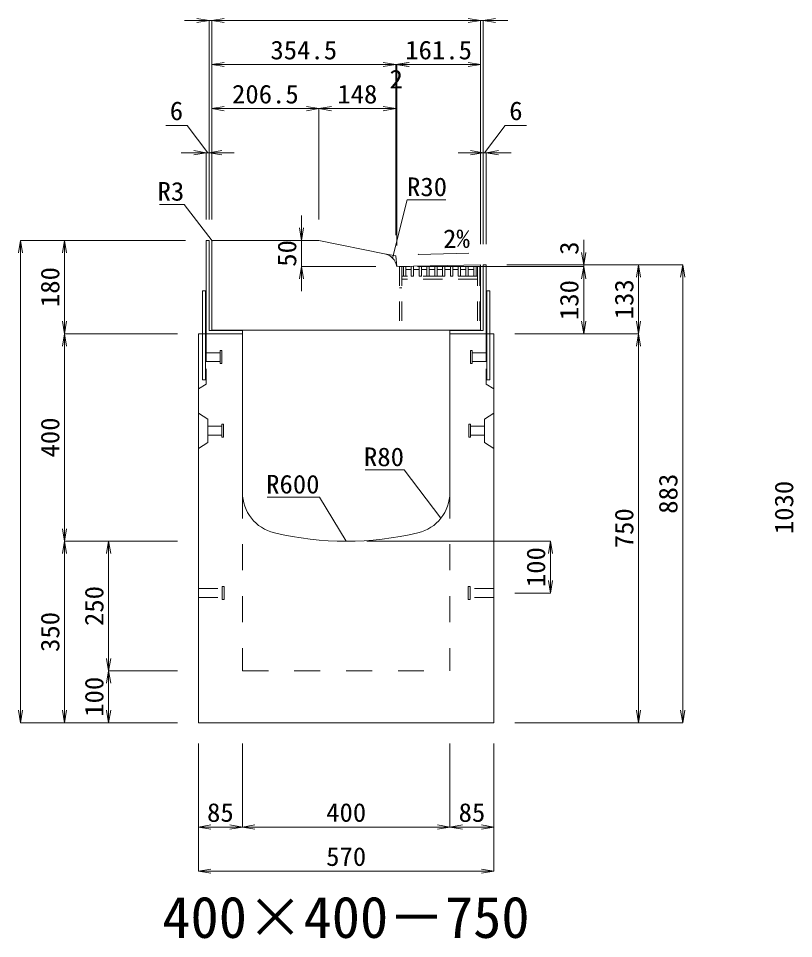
# Model space of a CAD drawing. Units: millimetres at full size. Extents: x -1809 to 57027, y -20349 to 17321.
# Drawn here: x 31936 to 33431, y -7312 to -5538 of the extents above; entities that cross this region are included whole.
import ezdxf
from ezdxf.enums import TextEntityAlignment as Align

# ---------------------------------------------------------------- set-up
doc = ezdxf.new("R2010")
doc.units = ezdxf.units.MM
doc.header["$LTSCALE"] = 50
for name, pattern in [('USER1', [2, 1, -1]), ('USER2', [1.35, 0.75, -0.6]), ('USER3', [1.35, 0.75, -0.6])]:
    doc.linetypes.add(name, pattern=pattern)
for name, color, linetype, lineweight in [('インサート', 3, 'USER2', 9), ('受枠', 3, 'Continuous', 5), ('寸法線', 7, 'Continuous', 13), ('引出線', 4, 'Continuous', 13), ('本体', 2, 'Continuous', 13), ('補助線', 8, 'Continuous', 13), ('ｸﾞﾚｰﾁﾝｸﾞ', 7, 'USER3', 9)]:
    doc.layers.add(name, color=color, linetype=linetype, lineweight=lineweight)
doc.layers.add('文字', color=7, linetype='Continuous')
doc.styles.add('ＭＳ 明朝', font='')
doc.styles.get('ＭＳ 明朝').set_extended_font_data('MS Mincho')

# ---------------------------------------------------------------- blocks, each defined once
blk = doc.blocks.new('open_arrow')
at = {"color": 0, "linetype": 'Continuous', "lineweight": -2}
blk.add_lwpolyline([(7.5, 1.25), (0, 0), (7.5, -1.25)], dxfattribs=at)

msp = doc.modelspace()

# ---------------------------------------------------------------- linework, layer by layer
at = {"layer": 'インサート'}
for p, q in [((32298.24, -6182.55), (32325.24, -6182.55)), ((32298.24, -6182.55), (32298.24, -6199.55)), ((32328.24, -6178.55), (32325.24, -6178.55)), ((32325.24, -6178.55), (32325.24, -6203.55)), ((32328.24, -6203.55), (32328.24, -6178.55)), ((32808.24, -6178.55), (32811.24, -6178.55)), ((32808.24, -6203.55), (32808.24, -6178.55)), ((32811.24, -6178.55), (32811.24, -6203.55)), ((32838.24, -6182.55), (32811.24, -6182.55)), ((32838.24, -6182.55), (32838.24, -6199.55)), ((32298.24, -6199.55), (32325.24, -6199.55)), ((32325.24, -6203.55), (32328.24, -6203.55)), ((32811.24, -6203.55), (32808.24, -6203.55)), ((32838.24, -6199.55), (32811.24, -6199.55)), ((32301.44, -6324.55), (32328.44, -6324.55)), ((32301.44, -6324.55), (32301.44, -6341.55)), ((32331.44, -6320.55), (32328.44, -6320.55)), ((32328.44, -6320.55), (32328.44, -6345.55)), ((32331.44, -6345.55), (32331.44, -6320.55)), ((32805.04, -6320.55), (32808.04, -6320.55)), ((32805.04, -6345.55), (32805.04, -6320.55)), ((32808.04, -6320.55), (32808.04, -6345.55)), ((32835.04, -6324.55), (32808.04, -6324.55)), ((32835.04, -6324.55), (32835.04, -6341.55)), ((32301.44, -6341.55), (32328.44, -6341.55)), ((32328.44, -6345.55), (32331.44, -6345.55)), ((32808.04, -6345.55), (32805.04, -6345.55)), ((32835.04, -6341.55), (32808.04, -6341.55)), ((32329.24, -6658.55), (32329.24, -6633.55)), ((32329.24, -6633.55), (32333.24, -6633.55)), ((32333.24, -6658.55), (32333.24, -6633.55)), ((32803.24, -6633.55), (32807.24, -6633.55)), ((32803.24, -6633.55), (32803.24, -6658.55)), ((32807.24, -6633.55), (32807.24, -6658.55)), ((32283.24, -6637.55), (32329.24, -6637.55)), ((32283.24, -6654.55), (32283.24, -6637.55)), ((32853.24, -6637.55), (32807.24, -6637.55)), ((32853.24, -6637.55), (32853.24, -6654.55)), ((32283.24, -6654.55), (32329.24, -6654.55)), ((32333.24, -6658.55), (32329.24, -6658.55)), ((32807.24, -6658.55), (32803.24, -6658.55)), ((32853.24, -6654.55), (32807.24, -6654.55))]:
    msp.add_line(p, q, dxfattribs=at)
at = {"layer": '受枠'}
for p, q in [((32304.24, -5966.05), (32298.24, -5966.05)), ((32298.24, -6146.05), (32298.24, -5966.05)), ((32304.24, -6140.05), (32304.24, -5966.05)), ((32832.24, -6140.05), (32832.24, -6013.05)), ((32832.24, -6013.05), (32838.24, -6013.05)), ((32838.24, -6146.05), (32838.24, -6013.05)), ((32291.24, -6063.05), (32291.24, -6235.05)), ((32297.24, -6063.05), (32291.24, -6063.05)), ((32297.24, -6063.05), (32297.24, -6235.05)), ((32839.24, -6063.05), (32839.24, -6235.05)), ((32839.24, -6063.05), (32845.24, -6063.05)), ((32845.24, -6063.05), (32845.24, -6235.05)), ((32368.24, -6146.05), (32298.24, -6146.05)), ((32368.24, -6140.05), (32304.24, -6140.05)), ((32368.24, -6146.05), (32368.24, -6140.05)), ((32768.24, -6146.05), (32768.24, -6140.05)), ((32768.24, -6140.05), (32832.24, -6140.05)), ((32838.24, -6146.05), (32768.24, -6146.05)), ((32291.24, -6235.05), (32297.24, -6235.05)), ((32845.24, -6235.05), (32839.24, -6235.05))]:
    msp.add_line(p, q, dxfattribs=at)
at = {"layer": '寸法線'}
for p, q in [((32357.24, -5541.93), (32256.24, -5541.93)), ((32304.24, -5926.03), (32304.24, -5541.93)), ((32827.24, -5541.93), (32309.24, -5541.93)), ((32309.24, -5926.03), (32309.24, -5541.93)), ((32309.24, -5926.03), (32309.24, -5541.93)), ((32779.24, -5541.93), (32880.24, -5541.93)), ((32827.24, -5973.23), (32827.24, -5541.93)), ((32827.24, -5973.23), (32827.24, -5541.93)), ((32832.24, -5973.03), (32832.24, -5541.93)), ((32711.74, -5626.93), (32309.24, -5626.93)), ((32309.24, -5926.03), (32309.24, -5626.93)), ((32713.67, -5626.93), (32615.74, -5626.93)), ((32663.74, -5956.03), (32663.74, -5626.93)), ((32827.24, -5626.93), (32665.67, -5626.93)), ((32665.67, -5976.03), (32665.67, -5626.93)), ((32827.24, -5973.23), (32827.24, -5626.93)), ((32309.24, -5711.93), (32515.74, -5711.93)), ((32309.24, -5926.03), (32309.24, -5711.93)), ((32515.74, -5926.03), (32515.74, -5711.93)), ((32515.74, -5711.93), (32663.74, -5711.93)), ((32515.74, -5926.03), (32515.74, -5711.93)), ((32663.74, -5956.03), (32663.74, -5711.93)), ((32663.74, -5956.03), (32663.74, -5717.95)), ((32665.67, -5976.03), (32665.67, -5717.95)), ((32261.62, -5744.13), (32220.39, -5744.13)), ((32301.24, -5796.93), (32261.62, -5744.13)), ((32835.24, -5796.93), (32874.86, -5744.13)), ((32874.86, -5744.13), (32916.09, -5744.13)), ((32352.24, -5796.93), (32250.24, -5796.93)), ((32298.24, -5926.03), (32298.24, -5796.93)), ((32304.24, -5926.03), (32304.24, -5796.93)), ((32784.24, -5796.93), (32886.24, -5796.93)), ((32832.24, -5973.03), (32832.24, -5796.93)), ((32838.24, -5973.03), (32838.24, -5796.93)), ((32482.08, -6064.11), (32482.08, -5918.05)), ((31940.3, -6896.05), (31940.3, -5966.05)), ((32258.22, -5966.05), (31940.3, -5966.05)), ((32025.3, -5966.05), (32025.3, -6146.05)), ((32258.22, -5966.05), (32025.3, -5966.05)), ((32482.08, -5966.05), (32475.72, -5966.05)), ((33026.18, -6064.05), (33026.18, -5965.05)), ((32878.26, -6013.05), (33132.02, -6013.05)), ((32878.26, -6013.05), (33217.02, -6013.05)), ((32878.26, -6013.05), (33026.18, -6013.05)), ((33132.02, -6013.05), (33132.02, -6146.05)), ((33217.02, -6013.05), (33217.02, -6896.05)), ((32625.66, -6016.11), (32482.08, -6016.11)), ((32705.69, -6016.05), (33026.18, -6016.05)), ((32705.69, -6016.05), (33026.18, -6016.05)), ((33026.18, -6146.05), (33026.18, -6016.05)), ((32243.22, -6146.05), (32025.3, -6146.05)), ((32025.3, -6146.05), (32025.3, -6546.05)), ((32243.22, -6146.05), (32025.3, -6146.05)), ((32893.26, -6146.05), (33132.02, -6146.05)), ((32893.26, -6146.05), (33132.02, -6146.05)), ((32893.26, -6146.05), (33026.18, -6146.05)), ((33132.02, -6146.05), (33132.02, -6896.05)), ((32243.22, -6546.05), (32025.3, -6546.05)), ((32025.3, -6896.05), (32025.3, -6546.05)), ((32243.22, -6546.05), (32025.3, -6546.05)), ((32110.3, -6546.05), (32110.3, -6796.05)), ((32243.22, -6546.05), (32110.3, -6546.05)), ((32608.26, -6546.05), (32962.02, -6546.05)), ((32962.02, -6546.05), (32962.02, -6646.05)), ((32893.26, -6646.05), (32962.02, -6646.05)), ((32243.22, -6796.05), (32110.3, -6796.05)), ((32110.3, -6796.05), (32110.3, -6896.05)), ((32243.22, -6796.05), (32110.3, -6796.05)), ((32243.22, -6896.05), (31940.3, -6896.05)), ((32243.22, -6896.05), (32025.3, -6896.05)), ((32243.22, -6896.05), (32110.3, -6896.05)), ((32893.26, -6896.05), (33132.02, -6896.05)), ((32893.26, -6896.05), (33217.02, -6896.05)), ((32283.24, -6936.07), (32283.24, -7097.21)), ((32283.24, -6936.07), (32283.24, -7182.21)), ((32368.24, -6936.07), (32368.24, -7097.21)), ((32368.24, -6936.07), (32368.24, -7097.21)), ((32768.24, -6936.07), (32768.24, -7097.21)), ((32768.24, -6936.07), (32768.24, -7097.21)), ((32853.24, -6936.07), (32853.24, -7097.21)), ((32853.24, -6936.07), (32853.24, -7182.21)), ((32283.24, -7097.21), (32368.24, -7097.21)), ((32368.24, -7097.21), (32768.24, -7097.21)), ((32768.24, -7097.21), (32853.24, -7097.21)), ((32283.24, -7182.21), (32853.24, -7182.21))]:
    msp.add_line(p, q, dxfattribs=at)
at = {"layer": '引出線'}
for points in [[(32657.65, -6000.19), (32685.55, -5887.86), (32760.23, -5887.86)], [(32310.12, -5966.93), (32256.07, -5896.57), (32208.34, -5896.57)], [(32707, -5992.9), (32755.74, -5991.93), (32804.49, -5990.95)], [(32751, -6501.63), (32679.74, -6408.52), (32605.07, -6408.52)], [(32568.24, -6546.05), (32516.88, -6461.3), (32415.87, -6461.3)]]:
    msp.add_lwpolyline(points, dxfattribs=at)
at = {"layer": '本体', "lineweight": 20}
for p, q in [((32309.24, -5966.05), (32309.24, -6139.05)), ((32515.74, -5966.05), (32309.24, -5966.05)), ((32642.05, -5991.66), (32515.74, -5966.05)), ((32665.67, -6016.05), (32827.24, -6013.25)), ((32827.24, -6139.05), (32827.24, -6013.25)), ((32827.24, -6139.05), (32309.24, -6139.05))]:
    msp.add_line(p, q, dxfattribs=at)
at = {"layer": '本体'}
for p, q in [((32283.24, -6146.05), (32283.24, -6896.05)), ((32368.24, -6146.05), (32283.24, -6146.05)), ((32368.24, -6146.05), (32368.24, -6452.02)), ((32768.24, -6452.02), (32768.24, -6146.05)), ((32853.24, -6146.05), (32768.24, -6146.05)), ((32853.24, -6896.05), (32853.24, -6146.05)), ((32283.24, -6896.05), (32853.24, -6896.05))]:
    msp.add_line(p, q, dxfattribs=at)
at = {"layer": '本体', "linetype": 'USER2', "lineweight": 9}
for p, q in [((32298.24, -6146.05), (32298.24, -6243.05)), ((32838.24, -6146.05), (32838.24, -6243.05)), ((32298.24, -6243.05), (32283.24, -6252.55)), ((32838.24, -6243.05), (32853.24, -6252.55))]:
    msp.add_line(p, q, dxfattribs=at)
at = {"layer": '本体', "lineweight": 9}
for p, q in [((32283.24, -6299.05), (32301.44, -6310.55)), ((32853.24, -6299.05), (32835.04, -6310.55)), ((32301.44, -6310.55), (32301.44, -6355.55)), ((32835.04, -6310.55), (32835.04, -6355.55)), ((32283.24, -6367.05), (32301.44, -6355.55)), ((32853.24, -6367.05), (32835.04, -6355.55))]:
    msp.add_line(p, q, dxfattribs=at)
at = {"layer": '本体', "linetype": 'USER1', "lineweight": 15}
for p, q in [((32368.24, -6452.02), (32368.24, -6796.05)), ((32768.24, -6452.02), (32768.24, -6796.05)), ((32368.24, -6796.05), (32768.24, -6796.05))]:
    msp.add_line(p, q, dxfattribs=at)
at = {"layer": '本体', "lineweight": 20}
for centre, radius, start, end in [((32312.24, -5969.05), 3, 90, 180), ((32636.09, -6021.06), 30, 9.60388, 78.54131)]:
    msp.add_arc(centre, radius, start, end, dxfattribs=at)
at = {"layer": '本体'}
for centre, radius, start, end in [((32448.24, -6452.02), 80, 180, 256.65764), ((32688.24, -6452.02), 80, 283.34236, 0), ((32568.24, -5946.05), 600, 256.65764, 283.34236)]:
    msp.add_arc(centre, radius, start, end, dxfattribs=at)
at = {"layer": '補助線'}
for p in [(32642.05, -5991.66), (32665.67, -6016.05)]:
    msp.add_line(p, (32663.74, -5996.05), dxfattribs=at)
at = {"layer": 'ｸﾞﾚｰﾁﾝｸﾞ'}
for p, q in [((32671.24, -6016.05), (32671.24, -6139.05)), ((32826.24, -6016.05), (32671.24, -6016.05)), ((32675.74, -6016.05), (32675.74, -6139.05)), ((32678.74, -6035.05), (32678.74, -6016.05)), ((32683.2, -6022.05), (32693.8, -6022.05)), ((32683.24, -6035.05), (32683.24, -6016.05)), ((32693.8, -6035.05), (32693.8, -6016.05)), ((32698.25, -6022.05), (32708.85, -6022.05)), ((32698.3, -6035.05), (32698.3, -6016.05)), ((32708.85, -6035.05), (32708.85, -6016.05)), ((32713.31, -6022.05), (32723.91, -6022.05)), ((32713.35, -6035.05), (32713.35, -6016.05)), ((32723.91, -6035.05), (32723.91, -6016.05)), ((32728.36, -6022.05), (32738.96, -6022.05)), ((32728.41, -6035.05), (32728.41, -6016.05)), ((32738.96, -6035.05), (32738.96, -6016.05)), ((32743.42, -6022.05), (32754.02, -6022.05)), ((32743.46, -6035.05), (32743.46, -6016.05)), ((32754.02, -6035.05), (32754.02, -6016.05)), ((32758.47, -6022.05), (32769.07, -6022.05)), ((32758.52, -6035.05), (32758.52, -6016.05)), ((32769.07, -6035.05), (32769.07, -6016.05)), ((32773.53, -6022.05), (32784.13, -6022.05)), ((32773.57, -6035.05), (32773.57, -6016.05)), ((32784.13, -6035.05), (32784.13, -6016.05)), ((32788.59, -6022.05), (32799.19, -6022.05)), ((32788.63, -6035.05), (32788.63, -6016.05)), ((32799.19, -6035.05), (32799.19, -6016.05)), ((32803.69, -6035.05), (32803.69, -6016.05)), ((32803.69, -6022.05), (32814.24, -6022.05)), ((32814.24, -6035.05), (32814.24, -6016.05)), ((32818.74, -6035.05), (32818.74, -6016.05)), ((32821.74, -6016.05), (32821.74, -6139.05)), ((32826.24, -6016.05), (32826.24, -6139.05)), ((32821.74, -6035.05), (32675.74, -6035.05)), ((32821.74, -6041.05), (32675.74, -6041.05)), ((32678.74, -6035.05), (32683.24, -6035.05)), ((32693.8, -6035.05), (32698.3, -6035.05)), ((32708.85, -6035.05), (32713.35, -6035.05)), ((32723.91, -6035.05), (32728.41, -6035.05)), ((32738.96, -6035.05), (32743.46, -6035.05)), ((32754.02, -6035.05), (32758.52, -6035.05)), ((32769.07, -6035.05), (32773.57, -6035.05)), ((32784.13, -6035.05), (32788.63, -6035.05)), ((32799.19, -6035.05), (32803.69, -6035.05)), ((32814.24, -6035.05), (32818.74, -6035.05)), ((32675.74, -6057.55), (32671.24, -6057.55))]:
    msp.add_line(p, q, dxfattribs=at)

# ---------------------------------------------------------------- block references
at = {"layer": '寸法線', "xscale": 3.2, "yscale": 3.2}
for p, rotation in [((32304.24, -5541.93), 180), ((32827.24, -5541.93), 180), ((32827.24, -5541.93), 180), ((32663.74, -5626.93), 180), ((32827.24, -5626.93), 180), ((32515.74, -5711.93), 180), ((32663.74, -5711.93), 180), ((32298.24, -5796.93), 180), ((32832.24, -5796.93), 180), ((32482.08, -5966.05), 90), ((31940.3, -5966.05), 270), ((32025.3, -5966.05), 270), ((33026.18, -6013.05), 90), ((33132.02, -6013.05), 270), ((33217.02, -6013.05), 270), ((32482.08, -6016.11), 270), ((33026.18, -6016.05), 270), ((33026.18, -6016.05), 270), ((32025.3, -6146.05), 90), ((33026.18, -6146.05), 90), ((33132.02, -6146.05), 90), ((32025.3, -6146.05), 270), ((33132.02, -6146.05), 270), ((32025.3, -6546.05), 90), ((32025.3, -6546.05), 270), ((32110.3, -6546.05), 270), ((32962.02, -6546.05), 270), ((32962.02, -6646.05), 90), ((32110.3, -6796.05), 90), ((32110.3, -6796.05), 270), ((31940.3, -6896.05), 90), ((32025.3, -6896.05), 90), ((32110.3, -6896.05), 90), ((33132.02, -6896.05), 90), ((33217.02, -6896.05), 90), ((32368.24, -7097.21), 180), ((32768.24, -7097.21), 180), ((32853.24, -7097.21), 180), ((32853.24, -7182.21), 180)]:
    msp.add_blockref('open_arrow', p, dxfattribs=dict(at, rotation=rotation))
for p in [(32309.24, -5541.93), (32309.24, -5541.93), (32832.24, -5541.93), (32309.24, -5626.93), (32663.74, -5626.93), (32665.67, -5626.93), (32665.67, -5626.93), (32309.24, -5711.93), (32515.74, -5711.93), (32304.24, -5796.93), (32838.24, -5796.93), (32283.24, -7097.21), (32368.24, -7097.21), (32768.24, -7097.21), (32283.24, -7182.21)]:
    msp.add_blockref('open_arrow', p, dxfattribs=at)
at = {"layer": '引出線', "xscale": 0.0533, "yscale": 0.0533}
for p, rotation in [((32310.12, -5966.93), 127.5), ((32707, -5992.9), 1.1), ((32657.65, -6000.19), 76), ((32751, -6501.63), 127.4), ((32568.24, -6546.05), 121.2)]:
    msp.add_blockref('open_arrow', p, dxfattribs=dict(at, rotation=rotation))

# ---------------------------------------------------------------- texts
at = {"layer": '寸法線', "style": 'ＭＳ 明朝', "width": 1.05}
for s, p in [('354.5', (32486.49, -5598.91)), ('161.5', (32746.46, -5598.91)), ('2', (32664.71, -5654.95)), ('206.5', (32412.49, -5683.91)), ('148', (32589.74, -5683.91)), ('6', (32241.01, -5716.11)), ('6', (32895.47, -5716.11)), ('85', (32325.74, -7069.19)), ('400', (32568.24, -7069.19)), ('85', (32810.74, -7069.19)), ('570', (32568.24, -7154.19))]:
    msp.add_text(s, height=36.03, dxfattribs=at).set_placement(p, align=Align.MIDDLE_CENTER)
for s, p in [('50', (32454.06, -5991.08)), ('3', (32998.16, -5980.99)), ('180', (31997.28, -6056.05)), ('130', (32998.16, -6081.05)), ('133', (33104, -6079.55)), ('400', (31997.28, -6346.05)), ('883', (33189, -6454.55)), ('1030', (33412.28, -6481.05)), ('750', (33104, -6521.05)), ('100', (32934, -6596.05)), ('250', (32082.28, -6671.05)), ('350', (31997.28, -6721.05)), ('100', (32082.28, -6846.05))]:
    msp.add_text(s, height=36.03, rotation=90, dxfattribs=at).set_placement(p, align=Align.MIDDLE_CENTER)
at = {"layer": '引出線', "style": 'ＭＳ 明朝', "width": 1.05}
for s, p in [('R3', (32256.07, -5853.37)), ('R80', (32679.74, -6365.32)), ('R600', (32516.88, -6418.1))]:
    msp.add_text(s, height=36.03, dxfattribs=at).set_placement(p, align=Align.TOP_RIGHT)
msp.add_text('R30', height=36.03, dxfattribs=at).set_placement((32685.55, -5844.66), align=Align.TOP_LEFT)
msp.add_text('2%', height=36.03, rotation=1.146, dxfattribs=at).set_placement((32754.81, -5945.04), align=Align.TOP_LEFT)
at = {"layer": '文字', "style": 'ＭＳ 明朝'}
msp.add_text('400×400－750', height=80.06, dxfattribs=at).set_placement((32567.76, -7271.03), align=Align.MIDDLE_CENTER)

doc.saveas('drawing.dxf')
